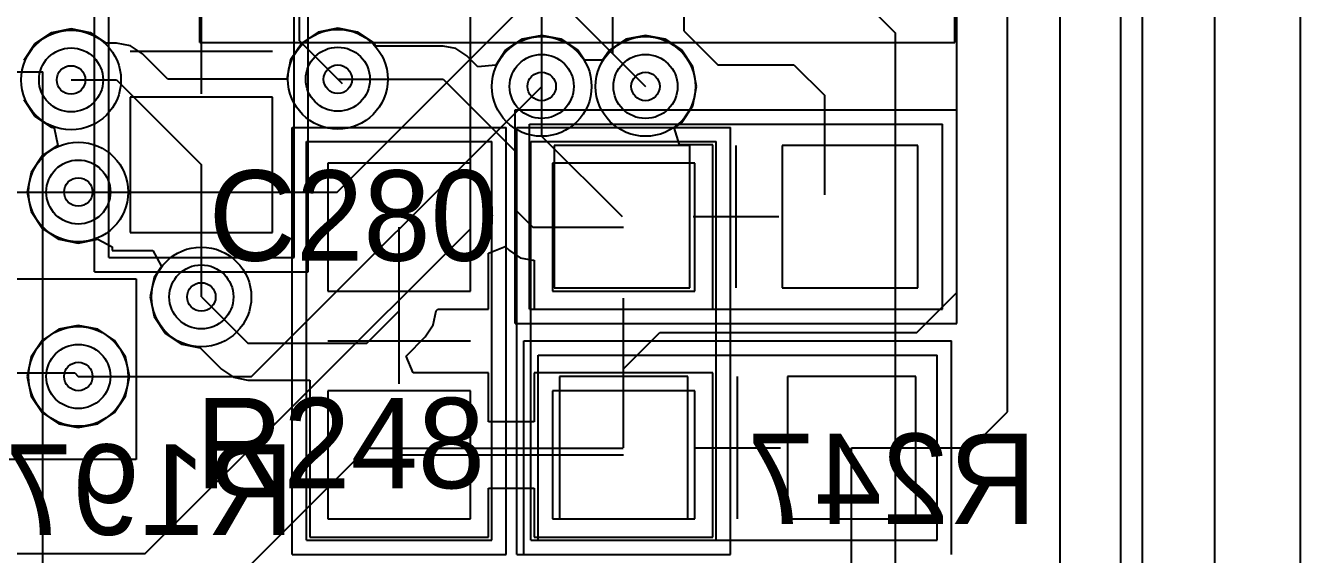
# Model space of a CAD drawing. Extents: x 28 to 300, y 18 to 330.
# Drawn here: x 240.35 to 249.3, y 137.23 to 140.94 of the extents above; entities that cross this region are included whole.
import ezdxf

# ---------------------------------------------------------------- set-up
doc = ezdxf.new("R2010")
doc.units = 0
for name, color, linetype in [('BOTTOMLAYER', 5, 'CONTINUOUS'), ('BOTTOMOVERLAY', 54, 'CONTINUOUS'), ('BOTTOMPASTE', 16, 'CONTINUOUS'), ('BOTTOMSOLDER', 6, 'CONTINUOUS'), ('DRILLDRAWING', 1, 'CONTINUOUS'), ('INTERNALPLANE1', 76, 'CONTINUOUS'), ('INTERNALPLANE6', 136, 'CONTINUOUS'), ('KEEPOUTLAYER', 6, 'CONTINUOUS'), ('MECHANICAL1', 6, 'CONTINUOUS'), ('MECHANICAL14', 56, 'CONTINUOUS'), ('MECHANICAL15', 56, 'CONTINUOUS'), ('MECHANICAL9', 56, 'CONTINUOUS'), ('MIDLAYER1', 16, 'CONTINUOUS'), ('MIDLAYER3', 90, 'CONTINUOUS'), ('MULTILAYER', 9, 'CONTINUOUS'), ('TOPLAYER', 1, 'CONTINUOUS'), ('TOPOVERLAY', 2, 'CONTINUOUS'), ('TOPPASTE', 8, 'CONTINUOUS'), ('TOPSOLDER', 216, 'CONTINUOUS'), ('VIAHOLELAYER', 16, 'CONTINUOUS')]:
    doc.layers.add(name, color=color, linetype=linetype)

msp = doc.modelspace()

# ---------------------------------------------------------------- linework, layer by layer
at = {"layer": 'BOTTOMLAYER'}
for p, q in [((247.612, 164.1105), (247.612, 118.3391)), ((240.6726, 140.9174), (240.5353, 140.8901)), ((240.81, 140.8901), (240.6726, 140.9174)), ((242.5446, 140.9225), (242.4073, 140.8952)), ((242.6819, 140.8952), (242.5446, 140.9225)), ((240.5353, 140.8901), (240.4188, 140.8123)), ((240.9186, 140.8175), (240.81, 140.8901)), ((242.4073, 140.8952), (242.2908, 140.8174)), ((242.7984, 140.8174), (242.6819, 140.8952)), ((243.8379, 140.8444), (243.7214, 140.7666)), ((243.9752, 140.8717), (243.8379, 140.8444)), ((244.1125, 140.8444), (243.9752, 140.8717)), ((244.229, 140.7666), (244.1125, 140.8444)), ((244.5663, 140.8444), (244.4498, 140.7666)), ((244.7036, 140.8717), (244.5663, 140.8444)), ((244.8409, 140.8444), (244.7036, 140.8717)), ((244.9574, 140.7666), (244.8409, 140.8444)), ((240.4188, 140.8123), (240.341, 140.6959)), ((240.9902, 140.8175), (240.9186, 140.8175)), ((241.0893, 140.7978), (240.9902, 140.8175)), ((241.1733, 140.7416), (241.0893, 140.7978)), ((241.3513, 140.5637), (241.1733, 140.7416)), ((242.2908, 140.8174), (242.213, 140.7009)), ((242.8122, 140.7967), (242.7984, 140.8174)), ((243.2837, 140.7967), (242.8122, 140.7967)), ((243.3729, 140.7789), (243.2837, 140.7967)), ((243.4486, 140.7284), (243.3729, 140.7789)), ((243.7214, 140.7666), (243.6525, 140.6633)), ((244.2759, 140.6964), (244.229, 140.7666)), ((244.4498, 140.7666), (244.4029, 140.6964)), ((245.0352, 140.6501), (244.9574, 140.7666)), ((242.213, 140.7009), (242.1857, 140.5637)), ((243.5261, 140.6509), (243.4486, 140.7284)), ((243.6525, 140.6633), (243.5261, 140.6509)), ((244.4029, 140.6964), (244.2759, 140.6964)), ((245.0625, 140.5128), (245.0352, 140.6501)), ((240.6726, 140.5585), (240.9902, 140.5585)), ((240.9902, 140.5585), (241.587, 139.9617)), ((242.1857, 140.5637), (241.3513, 140.5637)), ((242.5446, 140.5636), (243.2837, 140.5636)), ((242.5446, 140.5636), (242.5751, 140.5331)), ((243.2837, 140.5636), (243.7892, 140.0581)), ((245.0352, 140.3755), (245.0625, 140.5128)), ((240.341, 140.4212), (240.4188, 140.3047)), ((242.087, 140.4367), (241.087, 140.4367)), ((241.087, 140.4367), (241.087, 139.4867)), ((242.087, 139.4867), (242.087, 140.4367)), ((240.4188, 140.3047), (240.5353, 140.2269)), ((244.9574, 140.259), (245.0352, 140.3755)), ((240.5353, 140.2269), (240.555, 140.223)), ((240.555, 140.223), (240.5797, 140.0985)), ((244.9043, 140.2235), (244.9574, 140.259)), ((244.9411, 140.102), (244.9043, 140.2235)), ((240.4696, 140.0249), (240.3918, 139.9085)), ((240.5797, 140.0985), (240.4696, 140.0249)), ((243.7892, 139.6492), (243.7892, 140.0581)), ((245.177, 140.102), (244.9411, 140.102)), ((245.177, 138.948), (245.177, 140.102)), ((241.587, 139.0345), (241.587, 139.9617)), ((243.475, 139.975), (242.475, 139.975)), ((242.475, 139.975), (242.475, 139.075)), ((243.475, 139.075), (243.475, 139.975)), ((245.05, 139.975), (244.05, 139.975)), ((244.05, 139.975), (244.05, 139.075)), ((245.05, 139.075), (245.05, 139.975)), ((240.3918, 139.9085), (240.3645, 139.7711)), ((240.3645, 139.7711), (240.3918, 139.6338)), ((240.3918, 139.6338), (240.4696, 139.5173)), ((243.7892, 139.6492), (243.9134, 139.525)), ((240.4696, 139.5173), (240.5861, 139.4395)), ((241.087, 139.4867), (242.087, 139.4867)), ((242.975, 138.9366), (242.975, 139.525)), ((243.9134, 139.525), (244.55, 139.525)), ((240.5861, 139.4395), (240.7234, 139.4122)), ((240.7234, 139.4122), (240.8608, 139.4395)), ((240.8608, 139.4395), (240.96, 139.3865)), ((240.96, 139.3865), (240.96, 139.3597)), ((240.96, 139.3597), (241.2463, 139.3597)), ((241.2463, 139.3597), (241.3061, 139.2477)), ((243.602, 139.3408), (243.7193, 139.3894)), ((243.602, 138.948), (243.602, 139.3408)), ((243.7193, 139.3894), (243.7486, 139.3602)), ((243.7486, 139.3602), (243.8242, 139.3097)), ((243.8242, 139.3097), (243.9134, 139.2919)), ((241.3061, 139.2477), (241.2554, 139.1719)), ((243.9134, 139.2919), (243.923, 139.2919)), ((243.923, 139.2919), (243.923, 138.948)), ((241.2554, 139.1719), (241.2281, 139.0345)), ((242.475, 139.075), (243.475, 139.075)), ((244.05, 139.075), (245.05, 139.075)), ((241.2281, 139.0345), (241.2554, 138.8972)), ((241.587, 139.0345), (241.9121, 138.7094)), ((243.234, 138.9366), (243.2454, 138.948)), ((243.2454, 138.948), (243.602, 138.948)), ((243.923, 138.948), (245.177, 138.948)), ((241.2554, 138.8972), (241.3332, 138.7807)), ((242.7478, 138.7094), (242.975, 138.9366)), ((243.2143, 138.8375), (243.234, 138.9366)), ((243.234, 138.9366), (243.234, 138.9366)), ((243.234, 138.9366), (243.234, 138.9366)), ((243.234, 138.9366), (243.234, 138.9366)), ((243.234, 138.9366), (243.234, 138.9366)), ((243.234, 138.9366), (243.234, 138.9366)), ((243.234, 138.9366), (243.234, 138.9366)), ((243.234, 138.9366), (243.234, 138.9366)), ((243.234, 138.9366), (243.234, 138.9366)), ((243.234, 138.9366), (243.234, 138.9366)), ((243.234, 138.9366), (243.234, 138.9366)), ((243.234, 138.9366), (243.234, 138.9366)), ((243.234, 138.9366), (243.234, 138.9366)), ((243.234, 138.9366), (243.234, 138.9366)), ((243.234, 138.9366), (243.234, 138.9366)), ((243.234, 138.9366), (243.234, 138.9366)), ((243.234, 138.9366), (243.234, 138.9366)), ((243.234, 138.9366), (243.234, 138.9366)), ((243.234, 138.9366), (243.234, 138.9366)), ((243.234, 138.9366), (243.234, 138.9366)), ((243.234, 138.9366), (243.234, 138.9366)), ((243.234, 138.9366), (243.234, 138.9366)), ((243.234, 138.9366), (243.234, 138.9366)), ((243.234, 138.9366), (243.234, 138.9366)), ((243.234, 138.9366), (243.234, 138.9366)), ((240.5861, 138.8073), (240.4696, 138.7295)), ((240.7234, 138.8346), (240.5861, 138.8073)), ((240.8608, 138.8073), (240.7234, 138.8346)), ((240.9772, 138.7295), (240.8608, 138.8073)), ((241.3332, 138.7807), (241.4497, 138.7029)), ((243.1581, 138.7535), (243.2143, 138.8375)), ((240.4696, 138.7295), (240.3918, 138.6131)), ((241.055, 138.6131), (240.9772, 138.7295)), ((241.4497, 138.7029), (241.5778, 138.6775)), ((241.9121, 138.7094), (242.7478, 138.7094)), ((243.024, 138.6193), (243.1581, 138.7535)), ((240.3918, 138.6131), (240.3645, 138.4757)), ((241.0823, 138.4757), (241.055, 138.6131)), ((241.5778, 138.6775), (241.729, 138.5263)), ((243.0726, 138.502), (243.024, 138.6193)), ((241.729, 138.5263), (241.813, 138.4701)), ((243.602, 138.502), (243.0726, 138.502)), ((243.602, 138.1581), (243.602, 138.502)), ((245.177, 138.502), (243.923, 138.502)), ((243.923, 138.502), (243.923, 138.1581)), ((245.177, 137.348), (245.177, 138.502)), ((240.3645, 138.4757), (240.3918, 138.3384)), ((241.055, 138.3384), (241.0823, 138.4757)), ((241.813, 138.4701), (241.9121, 138.4504)), ((241.9121, 138.4504), (242.348, 138.4504)), ((242.348, 138.4504), (242.348, 137.348)), ((240.3918, 138.3384), (240.4696, 138.2219)), ((240.9772, 138.2219), (241.055, 138.3384)), ((243.475, 138.375), (242.475, 138.375)), ((242.475, 138.375), (242.475, 137.475)), ((243.475, 137.475), (243.475, 138.375)), ((245.05, 138.375), (244.05, 138.375)), ((244.05, 138.375), (244.05, 137.475)), ((245.05, 137.475), (245.05, 138.375)), ((240.4696, 138.2219), (240.5861, 138.1441)), ((240.5861, 138.1441), (240.7234, 138.1168)), ((240.7234, 138.1168), (240.8608, 138.1441)), ((240.8608, 138.1441), (240.9772, 138.2219)), ((243.923, 138.1581), (243.602, 138.1581)), ((242.975, 137.925), (244.55, 137.925)), ((243.602, 137.348), (243.602, 137.6919)), ((243.602, 137.6919), (243.923, 137.6919)), ((243.923, 137.6919), (243.923, 137.348)), ((242.475, 137.475), (243.475, 137.475)), ((244.05, 137.475), (245.05, 137.475)), ((242.348, 137.348), (243.602, 137.348)), ((243.923, 137.348), (245.177, 137.348))]:
    msp.add_line(p, q, dxfattribs=at)
for centre in [(240.6726, 140.5585), (242.5446, 140.5636), (243.9752, 140.5128), (244.7036, 140.5128), (240.7234, 139.7711), (241.587, 139.0345), (240.7234, 138.4757)]:
    msp.add_circle(centre, 0.225, dxfattribs=at)
at = {"layer": 'BOTTOMOVERLAY'}
for p, q in [((241.087, 140.7617), (242.087, 140.7617)), ((242.475, 138.725), (243.475, 138.725)), ((244.05, 138.725), (245.05, 138.725))]:
    msp.add_line(p, q, dxfattribs=at)
at = {"layer": 'BOTTOMPASTE'}
for p, q in [((242.087, 140.4367), (241.087, 140.4367)), ((241.087, 140.4367), (241.087, 139.4867)), ((242.087, 139.4867), (242.087, 140.4367)), ((243.475, 139.975), (242.475, 139.975)), ((242.475, 139.975), (242.475, 139.075)), ((243.475, 139.075), (243.475, 139.975)), ((245.05, 139.975), (244.05, 139.975)), ((244.05, 139.975), (244.05, 139.075)), ((245.05, 139.075), (245.05, 139.975)), ((241.087, 139.4867), (242.087, 139.4867)), ((242.475, 139.075), (243.475, 139.075)), ((244.05, 139.075), (245.05, 139.075)), ((243.475, 138.375), (242.475, 138.375)), ((242.475, 138.375), (242.475, 137.475)), ((243.475, 137.475), (243.475, 138.375)), ((245.05, 138.375), (244.05, 138.375)), ((244.05, 138.375), (244.05, 137.475)), ((245.05, 137.475), (245.05, 138.375)), ((242.475, 137.475), (243.475, 137.475)), ((244.05, 137.475), (245.05, 137.475))]:
    msp.add_line(p, q, dxfattribs=at)
at = {"layer": 'BOTTOMSOLDER'}
for p, q in [((242.087, 140.4367), (241.087, 140.4367)), ((241.087, 140.4367), (241.087, 139.4867)), ((242.087, 139.4867), (242.087, 140.4367)), ((243.475, 139.975), (242.475, 139.975)), ((242.475, 139.975), (242.475, 139.075)), ((243.475, 139.075), (243.475, 139.975)), ((245.05, 139.975), (244.05, 139.975)), ((244.05, 139.975), (244.05, 139.075)), ((245.05, 139.075), (245.05, 139.975)), ((241.087, 139.4867), (242.087, 139.4867)), ((242.475, 139.075), (243.475, 139.075)), ((244.05, 139.075), (245.05, 139.075)), ((243.475, 138.375), (242.475, 138.375)), ((242.475, 138.375), (242.475, 137.475)), ((243.475, 137.475), (243.475, 138.375)), ((245.05, 138.375), (244.05, 138.375)), ((244.05, 138.375), (244.05, 137.475)), ((245.05, 137.475), (245.05, 138.375)), ((242.475, 137.475), (243.475, 137.475)), ((244.05, 137.475), (245.05, 137.475))]:
    msp.add_line(p, q, dxfattribs=at)
at = {"layer": 'DRILLDRAWING'}
for centre in [(240.6726, 140.5585), (242.5446, 140.5636), (243.9752, 140.5128), (244.7036, 140.5128), (240.7234, 139.7711), (241.587, 139.0345), (240.7234, 138.4757)]:
    msp.add_circle(centre, 0.1, dxfattribs=at)
at = {"layer": 'INTERNALPLANE1'}
for p, q in [((248.6998, 97.1496), (248.6998, 195.5495)), ((248.1894, 162.7964), (248.1894, 97.6601))]:
    msp.add_line(p, q, dxfattribs=at)
for centre in [(240.6726, 140.5585), (242.5446, 140.5636), (243.9752, 140.5128), (244.7036, 140.5128), (240.7234, 139.7711), (241.587, 139.0345), (240.7234, 138.4757)]:
    msp.add_circle(centre, 0.35, dxfattribs=at)
at = {"layer": 'INTERNALPLANE6'}
for p, q in [((248.6998, 97.1496), (248.6998, 195.5495)), ((248.1894, 195.039), (248.1894, 97.6601))]:
    msp.add_line(p, q, dxfattribs=at)
for centre in [(242.5446, 140.5636), (243.9752, 140.5128), (244.7036, 140.5128), (240.7234, 139.7711), (240.7234, 138.4757)]:
    msp.add_circle(centre, 0.35, dxfattribs=at)
at = {"layer": 'KEEPOUTLAYER'}
msp.add_line((248.0386, 97.7849), (248.0386, 194.818), dxfattribs=at)
at = {"layer": 'MECHANICAL1'}
msp.add_line((248.6998, 97.1496), (248.6998, 195.5495), dxfattribs=at)
at = {"layer": 'MECHANICAL14'}
for p, q in [((240.937, 139.3117), (240.937, 142.2117)), ((242.237, 139.3117), (242.237, 142.2117)), ((243.8886, 140.2484), (246.7886, 140.2484)), ((243.8886, 138.9484), (243.8886, 140.2484)), ((246.7886, 138.9484), (246.7886, 140.2484)), ((242.325, 137.325), (242.325, 140.125)), ((242.325, 140.125), (243.625, 140.125)), ((243.625, 137.325), (243.625, 140.125)), ((243.9, 140.125), (245.2, 140.125)), ((243.9, 137.325), (243.9, 140.125)), ((245.2, 137.325), (245.2, 140.125)), ((240.937, 139.3117), (242.237, 139.3117)), ((243.8886, 138.9484), (246.7886, 138.9484)), ((243.95, 137.325), (243.95, 138.625)), ((243.95, 138.625), (246.75, 138.625)), ((246.75, 137.325), (246.75, 138.625)), ((242.325, 137.325), (243.625, 137.325)), ((243.9, 137.325), (245.2, 137.325)), ((243.95, 137.325), (246.75, 137.325))]:
    msp.add_line(p, q, dxfattribs=at)
at = {"layer": 'MECHANICAL15'}
for p, q in [((241.5752, 140.8224), (241.5752, 146.1224)), ((246.8752, 140.8224), (246.8752, 146.1224)), ((240.837, 139.2117), (240.837, 142.3117)), ((242.337, 139.2117), (242.337, 142.3117)), ((241.587, 140.4617), (241.587, 141.0617)), ((241.287, 140.7617), (241.887, 140.7617)), ((241.5752, 140.8224), (246.8752, 140.8224)), ((232.9752, 140.6161), (240.4752, 140.6161)), ((240.4752, 135.1161), (240.4752, 140.6161)), ((243.7886, 138.8484), (243.7886, 140.3484)), ((243.7886, 140.3484), (246.8886, 140.3484)), ((246.8886, 138.8484), (246.8886, 140.3484)), ((242.225, 140.225), (243.725, 140.225)), ((242.225, 137.225), (242.225, 140.225)), ((243.725, 137.225), (243.725, 140.225)), ((243.8, 137.225), (243.8, 140.225)), ((243.8, 140.225), (245.3, 140.225)), ((245.3, 137.225), (245.3, 140.225)), ((245.3386, 139.2984), (245.3386, 139.8984)), ((245.0386, 139.5984), (245.6386, 139.5984)), ((240.837, 139.2117), (242.337, 139.2117)), ((242.975, 138.425), (242.975, 139.025)), ((244.55, 138.425), (244.55, 139.025)), ((243.7886, 138.8484), (246.8886, 138.8484)), ((242.675, 138.725), (243.275, 138.725)), ((243.85, 138.725), (246.85, 138.725)), ((243.85, 137.225), (243.85, 138.725)), ((244.25, 138.725), (244.85, 138.725)), ((246.85, 137.225), (246.85, 138.725)), ((245.35, 137.675), (245.35, 138.275)), ((245.05, 137.975), (245.65, 137.975)), ((242.225, 137.225), (243.725, 137.225)), ((243.8, 137.225), (245.3, 137.225))]:
    msp.add_line(p, q, dxfattribs=at)
at = {"layer": 'MECHANICAL9'}
msp.add_line((249.2998, 128.4458), (249.2998, 196.141), dxfattribs=at)
at = {"layer": 'MIDLAYER1'}
for centre in [(240.6726, 140.5585), (242.5446, 140.5636), (243.9752, 140.5128), (244.7036, 140.5128), (240.7234, 139.7711), (241.587, 139.0345), (240.7234, 138.4757)]:
    msp.add_circle(centre, 0.225, dxfattribs=at)
at = {"layer": 'MIDLAYER3'}
for p, q in [((242.5408, 139.7711), (243.7968, 141.0272)), ((244.1892, 141.0272), (244.7036, 140.5128)), ((246.2784, 141.0665), (246.4587, 140.8862)), ((246.4587, 131.5415), (246.4587, 140.8862)), ((241.9381, 138.4757), (243.9752, 140.5128)), ((240.7234, 139.7711), (242.5408, 139.7711)), ((240.7234, 138.4757), (241.9381, 138.4757))]:
    msp.add_line(p, q, dxfattribs=at)
for centre in [(240.6726, 140.5585), (242.5446, 140.5636), (243.9752, 140.5128), (244.7036, 140.5128), (240.7234, 139.7711), (241.587, 139.0345), (240.7234, 138.4757)]:
    msp.add_circle(centre, 0.225, dxfattribs=at)
at = {"layer": 'MULTILAYER'}
for centre in [(240.6726, 140.5585), (242.5446, 140.5636), (243.9752, 140.5128), (244.7036, 140.5128), (240.7234, 139.7711), (241.587, 139.0345), (240.7234, 138.4757)]:
    msp.add_circle(centre, 0.225, dxfattribs=at)
at = {"layer": 'TOPLAYER'}
for p, q in [((247.2436, 138.2268), (247.2436, 142.5194)), ((242.2752, 140.833), (242.2752, 142.2224)), ((246.888, 139.065), (246.888, 142.0368)), ((243.4752, 139.513), (243.4752, 141.5224)), ((243.9752, 140.5128), (243.9752, 141.5224)), ((244.4752, 140.7412), (244.4752, 141.5224)), ((244.9752, 140.9016), (244.9752, 141.5224)), ((242.2752, 140.833), (242.5446, 140.5636)), ((244.9752, 140.9016), (245.2116, 140.6652)), ((244.4752, 140.7412), (244.6274, 140.589)), ((245.2116, 140.6652), (245.745, 140.6652)), ((245.745, 140.6652), (245.9608, 140.4494)), ((244.6274, 140.589), (244.7036, 140.5128)), ((243.9752, 140.1618), (243.9752, 140.5128)), ((245.9608, 139.7508), (245.9608, 140.4494)), ((243.9752, 140.1618), (244.5386, 139.5984)), ((244.0636, 140.0984), (244.0636, 139.0984)), ((245.0136, 140.0984), (244.0636, 140.0984)), ((245.0136, 139.0984), (245.0136, 140.0984)), ((245.6636, 140.0984), (245.6636, 139.0984)), ((246.6136, 140.0984), (245.6636, 140.0984)), ((246.6136, 139.0984), (246.6136, 140.0984)), ((239.4252, 139.7711), (240.7234, 139.7711)), ((241.1933, 137.2311), (243.4752, 139.513)), ((237.7008, 139.1615), (241.1298, 139.1615)), ((241.1298, 139.1615), (241.1298, 137.8915)), ((244.0636, 139.0984), (245.0136, 139.0984)), ((245.6636, 139.0984), (246.6136, 139.0984)), ((246.6086, 138.7856), (246.888, 139.065)), ((244.55, 138.5304), (244.8052, 138.7856)), ((244.8052, 138.7856), (246.6086, 138.7856)), ((239.4252, 138.5011), (240.698, 138.5011)), ((240.698, 138.5011), (240.7234, 138.4757)), ((244.55, 137.975), (244.55, 138.5304)), ((245, 138.475), (244.1, 138.475)), ((244.1, 138.475), (244.1, 137.475)), ((245, 137.475), (245, 138.475)), ((246.6, 138.475), (245.7, 138.475)), ((245.7, 138.475), (245.7, 137.475)), ((246.6, 137.475), (246.6, 138.475)), ((246.9896, 137.9728), (247.2436, 138.2268)), ((241.3254, 136.5472), (242.751, 137.9728)), ((242.751, 137.9728), (244.5478, 137.9728)), ((246.15, 136.475), (246.15, 137.975)), ((246.15, 137.975), (246.9874, 137.975)), ((246.9874, 137.975), (246.9896, 137.9728)), ((241.1298, 137.8915), (238.3358, 137.8915)), ((244.1, 137.475), (245, 137.475)), ((245.7, 137.475), (246.6, 137.475)), ((239.4252, 137.2311), (241.1933, 137.2311))]:
    msp.add_line(p, q, dxfattribs=at)
for centre in [(240.6726, 140.5585), (242.5446, 140.5636), (243.9752, 140.5128), (244.7036, 140.5128), (240.7234, 139.7711), (241.587, 139.0345), (240.7234, 138.4757)]:
    msp.add_circle(centre, 0.225, dxfattribs=at)
at = {"layer": 'TOPOVERLAY'}
for p, q in [((245.3386, 139.0984), (245.3386, 140.0984)), ((245.35, 137.475), (245.35, 138.475))]:
    msp.add_line(p, q, dxfattribs=at)
at = {"layer": 'TOPPASTE'}
for p, q in [((244.0636, 140.0984), (244.0636, 139.0984)), ((245.0136, 140.0984), (244.0636, 140.0984)), ((245.0136, 139.0984), (245.0136, 140.0984)), ((245.6636, 140.0984), (245.6636, 139.0984)), ((246.6136, 140.0984), (245.6636, 140.0984)), ((246.6136, 139.0984), (246.6136, 140.0984)), ((244.0636, 139.0984), (245.0136, 139.0984)), ((245.6636, 139.0984), (246.6136, 139.0984)), ((245, 138.475), (244.1, 138.475)), ((244.1, 138.475), (244.1, 137.475)), ((245, 137.475), (245, 138.475)), ((246.6, 138.475), (245.7, 138.475)), ((245.7, 138.475), (245.7, 137.475)), ((246.6, 137.475), (246.6, 138.475)), ((244.1, 137.475), (245, 137.475)), ((245.7, 137.475), (246.6, 137.475))]:
    msp.add_line(p, q, dxfattribs=at)
at = {"layer": 'TOPSOLDER'}
for p, q in [((244.0636, 140.0984), (244.0636, 139.0984)), ((245.0136, 140.0984), (244.0636, 140.0984)), ((245.0136, 139.0984), (245.0136, 140.0984)), ((245.6636, 140.0984), (245.6636, 139.0984)), ((246.6136, 140.0984), (245.6636, 140.0984)), ((246.6136, 139.0984), (246.6136, 140.0984)), ((244.0636, 139.0984), (245.0136, 139.0984)), ((245.6636, 139.0984), (246.6136, 139.0984)), ((245, 138.475), (244.1, 138.475)), ((244.1, 138.475), (244.1, 137.475)), ((245, 137.475), (245, 138.475)), ((246.6, 138.475), (245.7, 138.475)), ((245.7, 138.475), (245.7, 137.475)), ((246.6, 137.475), (246.6, 138.475)), ((244.1, 137.475), (245, 137.475)), ((245.7, 137.475), (246.6, 137.475))]:
    msp.add_line(p, q, dxfattribs=at)
at = {"layer": 'VIAHOLELAYER'}
for centre in [(240.6726, 140.5585), (242.5446, 140.5636), (243.9752, 140.5128), (244.7036, 140.5128), (240.7234, 139.7711), (241.587, 139.0345), (240.7234, 138.4757)]:
    msp.add_circle(centre, 0.1, dxfattribs=at)

# ---------------------------------------------------------------- texts
at = {"layer": 'BOTTOMOVERLAY', "text_generation_flag": 2}
for s, p in [('R247', (247.4468, 137.4394)), ('R197', (242.2398, 137.3632))]:
    msp.add_text(s, height=0.635, rotation=360, dxfattribs=at).set_placement(p)
at = {"layer": 'TOPOVERLAY'}
for s, p in [('C280', (241.6378, 139.2885)), ('R248', (241.5476, 137.6905))]:
    msp.add_text(s, height=0.635, rotation=360, dxfattribs=at).set_placement(p)

doc.saveas('drawing.dxf')
